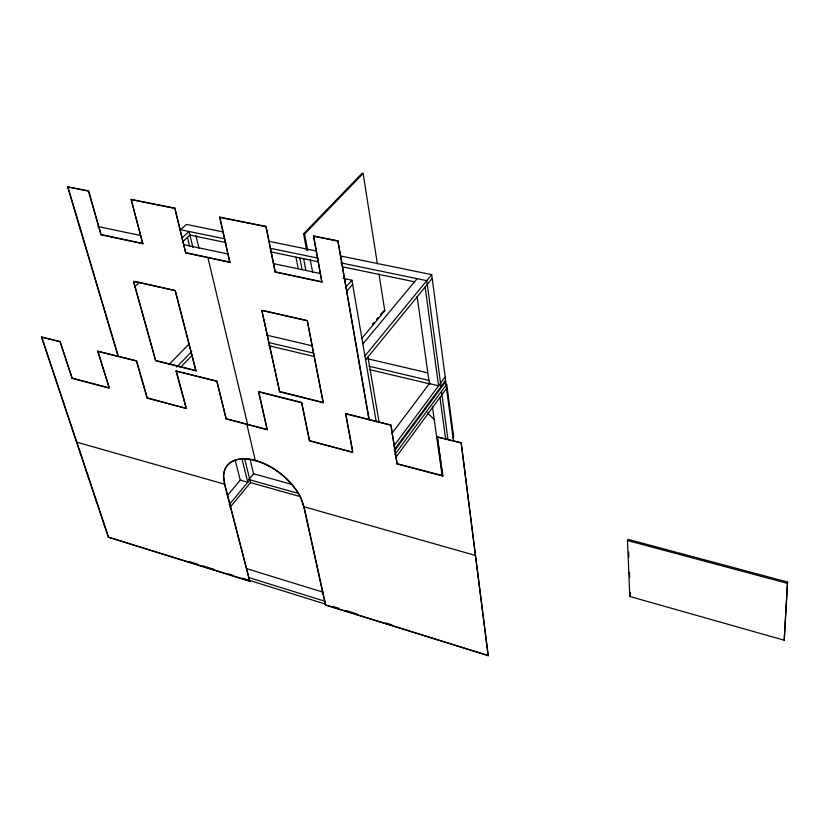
<?xml version="1.0" encoding="UTF-8"?>
<svg xmlns="http://www.w3.org/2000/svg" width="829" height="829" viewBox="0 0 829 829"><rect width="100%" height="100%" fill="white"/><g stroke="black" fill="none" stroke-linecap="round" stroke-linejoin="round"><path stroke-width="1.24" d="M784.203 640.216L787.55 582.031L628.081 539.368L627.48 540.518L629.791 596.465L784.203 640.216L787.55 582.031M629.791 596.465L630.268 592.766M249.788 581.305L224.576 484.478L223.467 476.634A47.191 26.922 38.4 0 1 254.42 460.406L256.213 460.903A47.191 26.922 38.4 0 1 300.979 498.478L303.839 506.996L325.403 604.911L488.198 655.729L461.162 442.686L437.235 436.956L442.717 475.991L397.091 463.971L390.915 424.966L345.662 413.547L352.667 452.271L309.404 440.873L301.621 402.438L258.741 391.62L267.249 429.774L226.182 418.946L216.752 381.309L176.049 371.04L186.142 408.396L147.096 398.117L136.37 361.029L97.687 351.268L109.231 387.858L72.071 378.076L60.196 341.527L41.45 337.071L108.278 537.14L249.788 581.305L224.773 484.24L223.664 476.406A47.191 26.922 38.4 0 1 243.27 458.748M475.556 555.482L304.088 506.768L325.3 603.408M442.717 475.991L437.422 436.696M488.198 655.729L461.162 442.686M453.069 438.054L453.701 437.152L446.738 384.241L394.811 454.624M325.403 604.911L487.12 655.065M397.091 463.971L390.915 424.966M396.148 457.038L446.53 388.521M394.148 449.867L445.65 380.366L431.702 274.648L340.667 255.995M394.345 451.028L445.629 381.723M394.428 445.235L445.194 376.936M391.879 433.505L429.826 383.039M352.667 452.271L309.6 440.624L301.621 402.438M365.589 359.879L432.199 278.44M364.915 355.973L431.702 274.648M279.674 391.827L261.85 310.492L279.674 391.827L323.227 402.739L307.486 321.756M229.944 507.452L250.524 482.623L244.586 458.478M248.752 479.514L253.56 473.742L250.203 459.96M229.208 504.633L249.83 479.815M363.029 343.755L417.122 278.658M361.807 338.387L384.801 310.865L378.988 273.964M227.426 495.504L240.679 479.69M372.325 324.408L373.962 322.44M376.428 319.486L378.076 317.528M380.542 314.574L383.008 311.631M224.773 484.24L76.9 442.23L108.071 535.7M246.793 424.085L255.342 460.748L256.42 460.665A47.191 26.922 38.4 0 1 301.165 498.229M346.709 291.145L352.646 284.42M226.182 418.946L216.97 381.081L176.049 371.04M345.973 286.927L351.921 280.212L343.071 278.347M323.227 402.739L307.238 320.491M108.278 537.14L249.964 581.067M275.207 272.078L265.974 226.4L275.207 272.078L321.901 282.067L313.569 235.944L337.9 240.824L369.33 420.386M186.142 408.396L147.313 397.889L136.598 360.802L97.687 351.268M368.915 419.36L337.9 240.824M155.686 360.739L133.531 281.383L155.686 360.739L195.945 370.832L175.707 291.849M321.901 282.067L313.569 235.944M180.204 367.693L192.618 354.791M307.746 250.534L304.606 234.058L363.133 173.458L362.097 173.271L303.528 233.84L306.678 250.317M176.65 367.133L191.758 351.486M169.375 364.159L189.012 344.004M185.706 252.918L174.815 208.131L185.706 252.918L229.83 262.358L219.737 217.136L265.974 226.4M207.851 257.384L247.767 424.987M133.531 281.383L175.385 290.596M41.45 337.071L59.968 341.745L72.071 378.076M229.83 262.358L219.737 217.136M134.474 286.958L139.168 282.554M182.38 242.109L189.893 235.073M133.438 283.259L135.324 281.508M182.411 237.591L189.012 231.446L192.991 247.643M142.795 243.736L131.137 199.374L142.795 243.736L101.034 234.794L88.413 191.074L67.615 186.898L118.112 356.532M101.034 234.794L88.672 190.867L67.615 186.898M131.137 199.374L174.815 208.131M303.528 233.84L304.606 234.058M130.889 199.592L174.567 208.348M219.498 217.364L265.736 226.638M313.341 236.182L337.683 241.063M223.094 231.913L186.421 224.4L180.66 229.726L224.835 238.866M268.606 241.239L316.647 251.073M270.275 248.265L318.232 258.192M340.947 262.897L426.769 280.658L441.038 386.573M189.167 234.918L225.892 242.555M270.223 251.778L318.357 261.798M342.418 266.803L414.614 281.819M97.812 226.472L140.795 235.56M183.779 244.648L228.027 254.006M273.539 263.632L320.315 273.529M101.014 234.524L143.034 243.519M185.613 252.627L230.058 262.13M275.259 271.808L322.118 281.829M383.827 310.647L384.801 310.865M135.034 281.445L174.121 290.316M263.321 310.543L305.984 320.212M261.85 310.492L307.02 320.74M266.938 335.206L312.129 345.786M367.361 358.719L427.619 372.822M269.301 342.678L313.383 353.092M368.791 366.19L429.246 380.47M268.762 345.703L314.036 356.439M369.361 369.568L429.723 383.889M155.904 360.511L196.162 370.604M279.881 391.578L323.424 402.5M301.414 402.676L258.524 391.858L267.249 429.774M345.465 413.795L390.728 425.215M437.235 436.956L460.986 442.945M226.39 418.718L267.456 429.526M397.278 463.722L442.904 475.732M71.843 378.293L109.003 388.086M627.48 540.518L787.053 583.264M253.353 473.691L291.829 484.395M248.555 479.452L298.347 493.421M250.493 482.613L300.212 496.602M246.876 568.704L323.414 592.31M248.731 577.544L325.092 601.294M189.281 561.637L197.934 564.342M202.877 565.886L214.006 569.347M228.845 573.979L232.555 575.139M242.441 578.217L325.289 604.061M332.709 606.372L338.885 608.299M346.304 610.61L357.434 614.082M385.868 622.952L392.055 624.879M427.443 412.852L434.759 420.054M301.58 499.452L304.025 506.757M41.688 336.864L76.807 442.209M97.915 351.05L108.848 386.635M67.864 186.691L118.091 355.454M176.266 370.812L186.017 406.925M175.157 290.824L195.945 370.832M235.218 460.126L240.255 480.188L247.757 482.302L241.861 458.447M187.427 237.384L189.582 246.078M195.955 235.747L199.001 248.285M295.963 257.135L298.212 268.544M299.797 257.933L302.025 269.352M303.632 258.731L305.839 270.161M310.201 259.404L312.606 272.067M345.662 413.547L352.626 450.779M351.921 280.212L376.19 421.671M367.983 356.947L379.05 422.023M363.133 173.458L377.382 263.788M417.132 296.564L429.37 383.64L438.582 385.827L425.153 287.052M432.417 406.728L442.126 475.68M439.971 397.443L445.712 439.639M441.484 391.35L447.981 439.484M445.484 380.584L453.442 440.852M628.6 552.083L628.807 557.171M629.439 572.424L629.646 577.512M245.767 458.779A47.191 26.922 38.4 0 1 254.617 460.168"/></g></svg>
